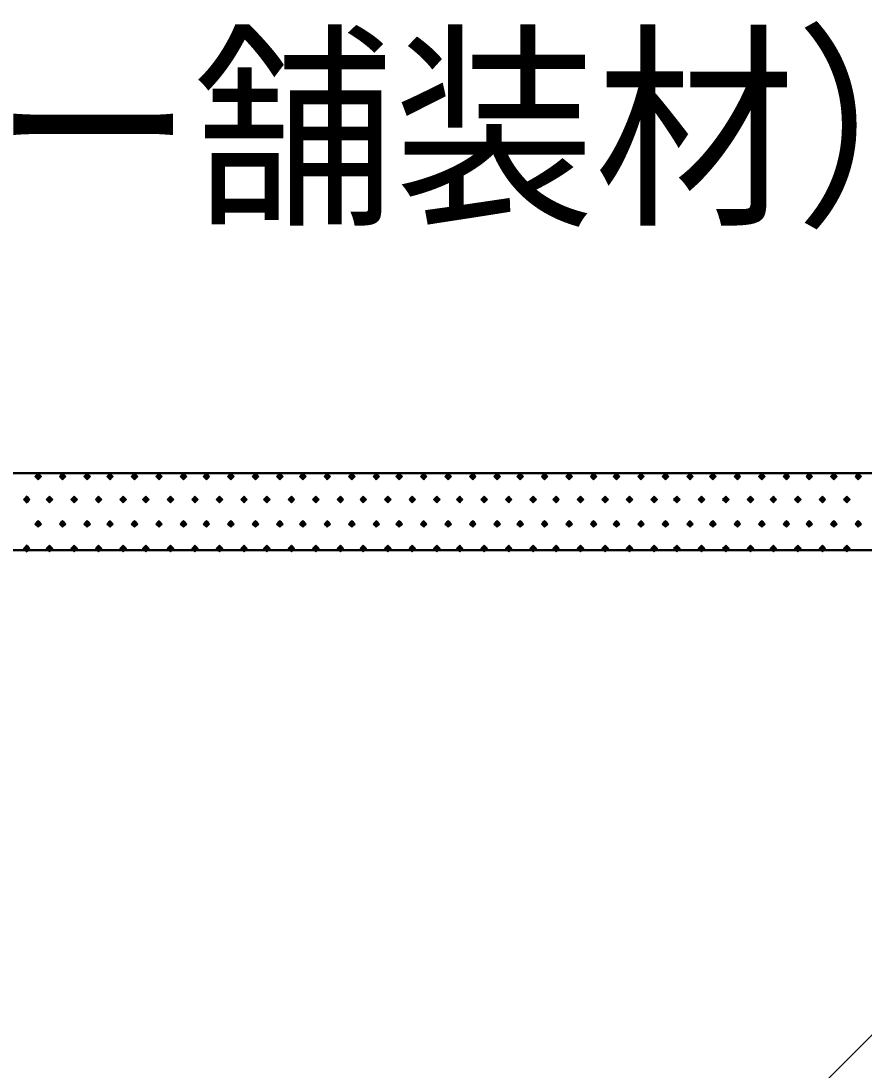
# Model space of a CAD drawing. Header units: millimetres. Extents: x 0 to 420, y 0 to 297.
# Drawn here: x 151.88 to 162.8, y 241.41 to 254.99 of the extents above; entities that cross this region are included whole.
import ezdxf
from ezdxf.enums import TextEntityAlignment as Align

# ---------------------------------------------------------------- set-up
doc = ezdxf.new("R2010")
doc.units = ezdxf.units.MM
doc.styles.add('kst32b', font='NotoSansJP-Variable.ttf')

msp = doc.modelspace()

# ---------------------------------------------------------------- hatches: boundary and pattern name
for points in [[(152.104, 249.132), (152.083, 249.111), (152.061, 249.089), (152.083, 249.068), (152.104, 249.047), (152.125, 249.068), (152.146, 249.089), (152.125, 249.111), (152.104, 249.132)], [(152.421, 249.132), (152.4, 249.111), (152.379, 249.089), (152.4, 249.068), (152.421, 249.047), (152.442, 249.068), (152.463, 249.089), (152.442, 249.111), (152.421, 249.132)], [(152.739, 249.132), (152.718, 249.111), (152.696, 249.089), (152.718, 249.068), (152.739, 249.047), (152.76, 249.068), (152.781, 249.089), (152.76, 249.111), (152.739, 249.132)], [(153.035, 249.132), (153.014, 249.111), (152.993, 249.089), (153.014, 249.068), (153.035, 249.047), (153.056, 249.068), (153.077, 249.089), (153.056, 249.111), (153.035, 249.132)], [(153.353, 249.132), (153.331, 249.111), (153.31, 249.089), (153.331, 249.068), (153.353, 249.047), (153.374, 249.068), (153.395, 249.089), (153.374, 249.111), (153.353, 249.132)], [(153.67, 249.132), (153.649, 249.111), (153.628, 249.089), (153.649, 249.068), (153.67, 249.047), (153.691, 249.068), (153.712, 249.089), (153.691, 249.111), (153.67, 249.132)], [(153.987, 249.132), (153.966, 249.111), (153.945, 249.089), (153.966, 249.068), (153.987, 249.047), (154.009, 249.068), (154.03, 249.089), (154.009, 249.111), (153.987, 249.132)], [(154.284, 249.132), (154.263, 249.111), (154.242, 249.089), (154.263, 249.068), (154.284, 249.047), (154.305, 249.068), (154.326, 249.089), (154.305, 249.111), (154.284, 249.132)], [(154.601, 249.132), (154.58, 249.111), (154.559, 249.089), (154.58, 249.068), (154.601, 249.047), (154.622, 249.068), (154.644, 249.089), (154.622, 249.111), (154.601, 249.132)], [(154.919, 249.132), (154.898, 249.111), (154.877, 249.089), (154.898, 249.068), (154.919, 249.047), (154.94, 249.068), (154.961, 249.089), (154.94, 249.111), (154.919, 249.132)], [(155.236, 249.132), (155.215, 249.111), (155.194, 249.089), (155.215, 249.068), (155.236, 249.047), (155.258, 249.068), (155.279, 249.089), (155.258, 249.111), (155.236, 249.132)], [(155.533, 249.132), (155.512, 249.111), (155.49, 249.089), (155.512, 249.068), (155.533, 249.047), (155.554, 249.068), (155.575, 249.089), (155.554, 249.111), (155.533, 249.132)], [(155.85, 249.132), (155.829, 249.111), (155.808, 249.089), (155.829, 249.068), (155.85, 249.047), (155.871, 249.068), (155.893, 249.089), (155.871, 249.111), (155.85, 249.132)], [(156.168, 249.132), (156.146, 249.111), (156.125, 249.089), (156.146, 249.068), (156.168, 249.047), (156.189, 249.068), (156.21, 249.089), (156.189, 249.111), (156.168, 249.132)], [(156.485, 249.132), (156.464, 249.111), (156.443, 249.089), (156.464, 249.068), (156.485, 249.047), (156.506, 249.068), (156.528, 249.089), (156.506, 249.111), (156.485, 249.132)], [(156.782, 249.132), (156.76, 249.111), (156.739, 249.089), (156.76, 249.068), (156.782, 249.047), (156.803, 249.068), (156.824, 249.089), (156.803, 249.111), (156.782, 249.132)], [(157.099, 249.132), (157.078, 249.111), (157.057, 249.089), (157.078, 249.068), (157.099, 249.047), (157.12, 249.068), (157.141, 249.089), (157.12, 249.111), (157.099, 249.132)], [(157.417, 249.132), (157.395, 249.111), (157.374, 249.089), (157.395, 249.068), (157.417, 249.047), (157.438, 249.068), (157.459, 249.089), (157.438, 249.111), (157.417, 249.132)], [(157.734, 249.132), (157.713, 249.111), (157.692, 249.089), (157.713, 249.068), (157.734, 249.047), (157.755, 249.068), (157.776, 249.089), (157.755, 249.111), (157.734, 249.132)], [(158.052, 249.132), (158.03, 249.111), (158.009, 249.089), (158.03, 249.068), (158.052, 249.047), (158.073, 249.068), (158.094, 249.089), (158.073, 249.111), (158.052, 249.132)], [(158.348, 249.132), (158.327, 249.111), (158.305, 249.089), (158.327, 249.068), (158.348, 249.047), (158.369, 249.068), (158.39, 249.089), (158.369, 249.111), (158.348, 249.132)], [(158.665, 249.132), (158.644, 249.111), (158.623, 249.089), (158.644, 249.068), (158.665, 249.047), (158.687, 249.068), (158.708, 249.089), (158.687, 249.111), (158.665, 249.132)], [(158.983, 249.132), (158.962, 249.111), (158.941, 249.089), (158.962, 249.068), (158.983, 249.047), (159.004, 249.068), (159.025, 249.089), (159.004, 249.111), (158.983, 249.132)], [(159.3, 249.132), (159.279, 249.111), (159.258, 249.089), (159.279, 249.068), (159.3, 249.047), (159.321, 249.068), (159.343, 249.089), (159.321, 249.111), (159.3, 249.132)], [(159.597, 249.132), (159.576, 249.111), (159.554, 249.089), (159.576, 249.068), (159.597, 249.047), (159.618, 249.068), (159.639, 249.089), (159.618, 249.111), (159.597, 249.132)], [(159.914, 249.132), (159.893, 249.111), (159.872, 249.089), (159.893, 249.068), (159.914, 249.047), (159.935, 249.068), (159.957, 249.089), (159.935, 249.111), (159.914, 249.132)], [(160.232, 249.132), (160.211, 249.111), (160.189, 249.089), (160.211, 249.068), (160.232, 249.047), (160.253, 249.068), (160.274, 249.089), (160.253, 249.111), (160.232, 249.132)], [(160.549, 249.132), (160.528, 249.111), (160.507, 249.089), (160.528, 249.068), (160.549, 249.047), (160.57, 249.068), (160.592, 249.089), (160.57, 249.111), (160.549, 249.132)], [(160.846, 249.132), (160.824, 249.111), (160.803, 249.089), (160.824, 249.068), (160.846, 249.047), (160.867, 249.068), (160.888, 249.089), (160.867, 249.111), (160.846, 249.132)], [(161.163, 249.132), (161.142, 249.111), (161.121, 249.089), (161.142, 249.068), (161.163, 249.047), (161.184, 249.068), (161.205, 249.089), (161.184, 249.111), (161.163, 249.132)], [(161.48, 249.132), (161.459, 249.111), (161.438, 249.089), (161.459, 249.068), (161.48, 249.047), (161.502, 249.068), (161.523, 249.089), (161.502, 249.111), (161.48, 249.132)], [(161.798, 249.132), (161.777, 249.111), (161.756, 249.089), (161.777, 249.068), (161.798, 249.047), (161.819, 249.068), (161.84, 249.089), (161.819, 249.111), (161.798, 249.132)], [(162.094, 249.132), (162.073, 249.111), (162.052, 249.089), (162.073, 249.068), (162.094, 249.047), (162.116, 249.068), (162.137, 249.089), (162.116, 249.111), (162.094, 249.132)], [(162.412, 249.132), (162.391, 249.111), (162.37, 249.089), (162.391, 249.068), (162.412, 249.047), (162.433, 249.068), (162.454, 249.089), (162.433, 249.111), (162.412, 249.132)], [(162.729, 249.132), (162.708, 249.111), (162.687, 249.089), (162.708, 249.068), (162.729, 249.047), (162.751, 249.068), (162.772, 249.089), (162.751, 249.111), (162.729, 249.132)], [(151.955, 248.835), (151.934, 248.814), (151.913, 248.793), (151.934, 248.772), (151.955, 248.751), (151.977, 248.772), (151.998, 248.793), (151.977, 248.814), (151.955, 248.835)], [(152.252, 248.835), (152.231, 248.814), (152.21, 248.793), (152.231, 248.772), (152.252, 248.751), (152.273, 248.772), (152.294, 248.793), (152.273, 248.814), (152.252, 248.835)], [(152.569, 248.835), (152.548, 248.814), (152.527, 248.793), (152.548, 248.772), (152.569, 248.751), (152.591, 248.772), (152.612, 248.793), (152.591, 248.814), (152.569, 248.835)], [(152.887, 248.835), (152.866, 248.814), (152.845, 248.793), (152.866, 248.772), (152.887, 248.751), (152.908, 248.772), (152.929, 248.793), (152.908, 248.814), (152.887, 248.835)], [(153.204, 248.835), (153.183, 248.814), (153.162, 248.793), (153.183, 248.772), (153.204, 248.751), (153.226, 248.772), (153.247, 248.793), (153.226, 248.814), (153.204, 248.835)], [(153.501, 248.835), (153.479, 248.814), (153.458, 248.793), (153.479, 248.772), (153.501, 248.751), (153.522, 248.772), (153.543, 248.793), (153.522, 248.814), (153.501, 248.835)], [(153.818, 248.835), (153.797, 248.814), (153.776, 248.793), (153.797, 248.772), (153.818, 248.751), (153.839, 248.772), (153.861, 248.793), (153.839, 248.814), (153.818, 248.835)], [(154.136, 248.835), (154.115, 248.814), (154.093, 248.793), (154.115, 248.772), (154.136, 248.751), (154.157, 248.772), (154.178, 248.793), (154.157, 248.814), (154.136, 248.835)], [(154.453, 248.835), (154.432, 248.814), (154.411, 248.793), (154.432, 248.772), (154.453, 248.751), (154.474, 248.772), (154.496, 248.793), (154.474, 248.814), (154.453, 248.835)], [(154.771, 248.835), (154.75, 248.814), (154.728, 248.793), (154.75, 248.772), (154.771, 248.751), (154.792, 248.772), (154.813, 248.793), (154.792, 248.814), (154.771, 248.835)], [(155.067, 248.835), (155.046, 248.814), (155.025, 248.793), (155.046, 248.772), (155.067, 248.751), (155.088, 248.772), (155.109, 248.793), (155.088, 248.814), (155.067, 248.835)], [(155.385, 248.835), (155.363, 248.814), (155.342, 248.793), (155.363, 248.772), (155.385, 248.751), (155.406, 248.772), (155.427, 248.793), (155.406, 248.814), (155.385, 248.835)], [(155.702, 248.835), (155.681, 248.814), (155.66, 248.793), (155.681, 248.772), (155.702, 248.751), (155.723, 248.772), (155.744, 248.793), (155.723, 248.814), (155.702, 248.835)], [(156.02, 248.835), (155.998, 248.814), (155.977, 248.793), (155.998, 248.772), (156.02, 248.751), (156.041, 248.772), (156.062, 248.793), (156.041, 248.814), (156.02, 248.835)], [(156.316, 248.835), (156.295, 248.814), (156.274, 248.793), (156.295, 248.772), (156.316, 248.751), (156.337, 248.772), (156.358, 248.793), (156.337, 248.814), (156.316, 248.835)], [(156.633, 248.835), (156.612, 248.814), (156.591, 248.793), (156.612, 248.772), (156.633, 248.751), (156.654, 248.772), (156.676, 248.793), (156.654, 248.814), (156.633, 248.835)], [(156.951, 248.835), (156.93, 248.814), (156.909, 248.793), (156.93, 248.772), (156.951, 248.751), (156.972, 248.772), (156.993, 248.793), (156.972, 248.814), (156.951, 248.835)], [(157.268, 248.835), (157.247, 248.814), (157.226, 248.793), (157.247, 248.772), (157.268, 248.751), (157.29, 248.772), (157.311, 248.793), (157.29, 248.814), (157.268, 248.835)], [(157.565, 248.835), (157.544, 248.814), (157.522, 248.793), (157.544, 248.772), (157.565, 248.751), (157.586, 248.772), (157.607, 248.793), (157.586, 248.814), (157.565, 248.835)], [(157.882, 248.835), (157.861, 248.814), (157.84, 248.793), (157.861, 248.772), (157.882, 248.751), (157.903, 248.772), (157.925, 248.793), (157.903, 248.814), (157.882, 248.835)], [(158.2, 248.835), (158.179, 248.814), (158.157, 248.793), (158.179, 248.772), (158.2, 248.751), (158.221, 248.772), (158.242, 248.793), (158.221, 248.814), (158.2, 248.835)], [(158.517, 248.835), (158.496, 248.814), (158.475, 248.793), (158.496, 248.772), (158.517, 248.751), (158.538, 248.772), (158.56, 248.793), (158.538, 248.814), (158.517, 248.835)], [(158.813, 248.835), (158.792, 248.814), (158.771, 248.793), (158.792, 248.772), (158.813, 248.751), (158.835, 248.772), (158.856, 248.793), (158.835, 248.814), (158.813, 248.835)], [(159.131, 248.835), (159.11, 248.814), (159.089, 248.793), (159.11, 248.772), (159.131, 248.751), (159.152, 248.772), (159.173, 248.793), (159.152, 248.814), (159.131, 248.835)], [(159.449, 248.835), (159.427, 248.814), (159.406, 248.793), (159.427, 248.772), (159.449, 248.751), (159.47, 248.772), (159.491, 248.793), (159.47, 248.814), (159.449, 248.835)], [(159.766, 248.835), (159.745, 248.814), (159.724, 248.793), (159.745, 248.772), (159.766, 248.751), (159.787, 248.772), (159.808, 248.793), (159.787, 248.814), (159.766, 248.835)], [(160.084, 248.835), (160.062, 248.814), (160.041, 248.793), (160.062, 248.772), (160.084, 248.751), (160.105, 248.772), (160.126, 248.793), (160.105, 248.814), (160.084, 248.835)], [(160.38, 248.835), (160.359, 248.814), (160.337, 248.793), (160.359, 248.772), (160.38, 248.751), (160.401, 248.772), (160.422, 248.793), (160.401, 248.814), (160.38, 248.835)], [(160.697, 248.835), (160.676, 248.814), (160.655, 248.793), (160.676, 248.772), (160.697, 248.751), (160.719, 248.772), (160.74, 248.793), (160.719, 248.814), (160.697, 248.835)], [(161.015, 248.835), (160.994, 248.814), (160.972, 248.793), (160.994, 248.772), (161.015, 248.751), (161.036, 248.772), (161.057, 248.793), (161.036, 248.814), (161.015, 248.835)], [(161.332, 248.835), (161.311, 248.814), (161.29, 248.793), (161.311, 248.772), (161.332, 248.751), (161.354, 248.772), (161.375, 248.793), (161.354, 248.814), (161.332, 248.835)], [(161.629, 248.835), (161.608, 248.814), (161.586, 248.793), (161.608, 248.772), (161.629, 248.751), (161.65, 248.772), (161.671, 248.793), (161.65, 248.814), (161.629, 248.835)], [(161.946, 248.835), (161.925, 248.814), (161.904, 248.793), (161.925, 248.772), (161.946, 248.751), (161.967, 248.772), (161.988, 248.793), (161.967, 248.814), (161.946, 248.835)], [(162.264, 248.835), (162.243, 248.814), (162.221, 248.793), (162.243, 248.772), (162.264, 248.751), (162.285, 248.772), (162.306, 248.793), (162.285, 248.814), (162.264, 248.835)], [(162.581, 248.835), (162.56, 248.814), (162.539, 248.793), (162.56, 248.772), (162.581, 248.751), (162.602, 248.772), (162.624, 248.793), (162.602, 248.814), (162.581, 248.835)], [(152.104, 248.518), (152.083, 248.497), (152.061, 248.475), (152.083, 248.454), (152.104, 248.433), (152.125, 248.454), (152.146, 248.475), (152.125, 248.497), (152.104, 248.518)], [(152.421, 248.518), (152.4, 248.497), (152.379, 248.475), (152.4, 248.454), (152.421, 248.433), (152.442, 248.454), (152.463, 248.475), (152.442, 248.497), (152.421, 248.518)], [(152.739, 248.518), (152.718, 248.497), (152.696, 248.475), (152.718, 248.454), (152.739, 248.433), (152.76, 248.454), (152.781, 248.475), (152.76, 248.497), (152.739, 248.518)], [(153.035, 248.518), (153.014, 248.497), (152.993, 248.475), (153.014, 248.454), (153.035, 248.433), (153.056, 248.454), (153.077, 248.475), (153.056, 248.497), (153.035, 248.518)], [(153.353, 248.518), (153.331, 248.497), (153.31, 248.475), (153.331, 248.454), (153.353, 248.433), (153.374, 248.454), (153.395, 248.475), (153.374, 248.497), (153.353, 248.518)], [(153.67, 248.518), (153.649, 248.497), (153.628, 248.475), (153.649, 248.454), (153.67, 248.433), (153.691, 248.454), (153.712, 248.475), (153.691, 248.497), (153.67, 248.518)], [(153.987, 248.518), (153.966, 248.497), (153.945, 248.475), (153.966, 248.454), (153.987, 248.433), (154.009, 248.454), (154.03, 248.475), (154.009, 248.497), (153.987, 248.518)], [(154.284, 248.518), (154.263, 248.497), (154.242, 248.475), (154.263, 248.454), (154.284, 248.433), (154.305, 248.454), (154.326, 248.475), (154.305, 248.497), (154.284, 248.518)], [(154.601, 248.518), (154.58, 248.497), (154.559, 248.475), (154.58, 248.454), (154.601, 248.433), (154.622, 248.454), (154.644, 248.475), (154.622, 248.497), (154.601, 248.518)], [(154.919, 248.518), (154.898, 248.497), (154.877, 248.475), (154.898, 248.454), (154.919, 248.433), (154.94, 248.454), (154.961, 248.475), (154.94, 248.497), (154.919, 248.518)], [(155.236, 248.518), (155.215, 248.497), (155.194, 248.475), (155.215, 248.454), (155.236, 248.433), (155.258, 248.454), (155.279, 248.475), (155.258, 248.497), (155.236, 248.518)], [(155.533, 248.518), (155.512, 248.497), (155.49, 248.475), (155.512, 248.454), (155.533, 248.433), (155.554, 248.454), (155.575, 248.475), (155.554, 248.497), (155.533, 248.518)], [(155.85, 248.518), (155.829, 248.497), (155.808, 248.475), (155.829, 248.454), (155.85, 248.433), (155.871, 248.454), (155.893, 248.475), (155.871, 248.497), (155.85, 248.518)], [(156.168, 248.518), (156.146, 248.497), (156.125, 248.475), (156.146, 248.454), (156.168, 248.433), (156.189, 248.454), (156.21, 248.475), (156.189, 248.497), (156.168, 248.518)], [(156.485, 248.518), (156.464, 248.497), (156.443, 248.475), (156.464, 248.454), (156.485, 248.433), (156.506, 248.454), (156.528, 248.475), (156.506, 248.497), (156.485, 248.518)], [(156.782, 248.518), (156.76, 248.497), (156.739, 248.475), (156.76, 248.454), (156.782, 248.433), (156.803, 248.454), (156.824, 248.475), (156.803, 248.497), (156.782, 248.518)], [(157.099, 248.518), (157.078, 248.497), (157.057, 248.475), (157.078, 248.454), (157.099, 248.433), (157.12, 248.454), (157.141, 248.475), (157.12, 248.497), (157.099, 248.518)], [(157.417, 248.518), (157.395, 248.497), (157.374, 248.475), (157.395, 248.454), (157.417, 248.433), (157.438, 248.454), (157.459, 248.475), (157.438, 248.497), (157.417, 248.518)], [(157.734, 248.518), (157.713, 248.497), (157.692, 248.475), (157.713, 248.454), (157.734, 248.433), (157.755, 248.454), (157.776, 248.475), (157.755, 248.497), (157.734, 248.518)], [(158.052, 248.518), (158.03, 248.497), (158.009, 248.475), (158.03, 248.454), (158.052, 248.433), (158.073, 248.454), (158.094, 248.475), (158.073, 248.497), (158.052, 248.518)], [(158.348, 248.518), (158.327, 248.497), (158.305, 248.475), (158.327, 248.454), (158.348, 248.433), (158.369, 248.454), (158.39, 248.475), (158.369, 248.497), (158.348, 248.518)], [(158.665, 248.518), (158.644, 248.497), (158.623, 248.475), (158.644, 248.454), (158.665, 248.433), (158.687, 248.454), (158.708, 248.475), (158.687, 248.497), (158.665, 248.518)], [(158.983, 248.518), (158.962, 248.497), (158.941, 248.475), (158.962, 248.454), (158.983, 248.433), (159.004, 248.454), (159.025, 248.475), (159.004, 248.497), (158.983, 248.518)], [(159.3, 248.518), (159.279, 248.497), (159.258, 248.475), (159.279, 248.454), (159.3, 248.433), (159.321, 248.454), (159.343, 248.475), (159.321, 248.497), (159.3, 248.518)], [(159.597, 248.518), (159.576, 248.497), (159.554, 248.475), (159.576, 248.454), (159.597, 248.433), (159.618, 248.454), (159.639, 248.475), (159.618, 248.497), (159.597, 248.518)], [(159.914, 248.518), (159.893, 248.497), (159.872, 248.475), (159.893, 248.454), (159.914, 248.433), (159.935, 248.454), (159.957, 248.475), (159.935, 248.497), (159.914, 248.518)], [(160.232, 248.518), (160.211, 248.497), (160.189, 248.475), (160.211, 248.454), (160.232, 248.433), (160.253, 248.454), (160.274, 248.475), (160.253, 248.497), (160.232, 248.518)], [(160.549, 248.518), (160.528, 248.497), (160.507, 248.475), (160.528, 248.454), (160.549, 248.433), (160.57, 248.454), (160.592, 248.475), (160.57, 248.497), (160.549, 248.518)], [(160.846, 248.518), (160.824, 248.497), (160.803, 248.475), (160.824, 248.454), (160.846, 248.433), (160.867, 248.454), (160.888, 248.475), (160.867, 248.497), (160.846, 248.518)], [(161.163, 248.518), (161.142, 248.497), (161.121, 248.475), (161.142, 248.454), (161.163, 248.433), (161.184, 248.454), (161.205, 248.475), (161.184, 248.497), (161.163, 248.518)], [(161.48, 248.518), (161.459, 248.497), (161.438, 248.475), (161.459, 248.454), (161.48, 248.433), (161.502, 248.454), (161.523, 248.475), (161.502, 248.497), (161.48, 248.518)], [(161.798, 248.518), (161.777, 248.497), (161.756, 248.475), (161.777, 248.454), (161.798, 248.433), (161.819, 248.454), (161.84, 248.475), (161.819, 248.497), (161.798, 248.518)], [(162.094, 248.518), (162.073, 248.497), (162.052, 248.475), (162.073, 248.454), (162.094, 248.433), (162.116, 248.454), (162.137, 248.475), (162.116, 248.497), (162.094, 248.518)], [(162.412, 248.518), (162.391, 248.497), (162.37, 248.475), (162.391, 248.454), (162.412, 248.433), (162.433, 248.454), (162.454, 248.475), (162.433, 248.497), (162.412, 248.518)], [(162.729, 248.518), (162.708, 248.497), (162.687, 248.475), (162.708, 248.454), (162.729, 248.433), (162.751, 248.454), (162.772, 248.475), (162.751, 248.497), (162.729, 248.518)], [(151.955, 248.2), (151.934, 248.179), (151.913, 248.158), (151.934, 248.137), (151.955, 248.116), (151.977, 248.137), (151.998, 248.158), (151.977, 248.179), (151.955, 248.2)], [(152.252, 248.2), (152.231, 248.179), (152.21, 248.158), (152.231, 248.137), (152.252, 248.116), (152.273, 248.137), (152.294, 248.158), (152.273, 248.179), (152.252, 248.2)], [(152.569, 248.2), (152.548, 248.179), (152.527, 248.158), (152.548, 248.137), (152.569, 248.116), (152.591, 248.137), (152.612, 248.158), (152.591, 248.179), (152.569, 248.2)], [(152.887, 248.2), (152.866, 248.179), (152.845, 248.158), (152.866, 248.137), (152.887, 248.116), (152.908, 248.137), (152.929, 248.158), (152.908, 248.179), (152.887, 248.2)], [(153.204, 248.2), (153.183, 248.179), (153.162, 248.158), (153.183, 248.137), (153.204, 248.116), (153.226, 248.137), (153.247, 248.158), (153.226, 248.179), (153.204, 248.2)], [(153.501, 248.2), (153.479, 248.179), (153.458, 248.158), (153.479, 248.137), (153.501, 248.116), (153.522, 248.137), (153.543, 248.158), (153.522, 248.179), (153.501, 248.2)], [(153.818, 248.2), (153.797, 248.179), (153.776, 248.158), (153.797, 248.137), (153.818, 248.116), (153.839, 248.137), (153.861, 248.158), (153.839, 248.179), (153.818, 248.2)], [(154.136, 248.2), (154.115, 248.179), (154.093, 248.158), (154.115, 248.137), (154.136, 248.116), (154.157, 248.137), (154.178, 248.158), (154.157, 248.179), (154.136, 248.2)], [(154.453, 248.2), (154.432, 248.179), (154.411, 248.158), (154.432, 248.137), (154.453, 248.116), (154.474, 248.137), (154.496, 248.158), (154.474, 248.179), (154.453, 248.2)], [(154.771, 248.2), (154.75, 248.179), (154.728, 248.158), (154.75, 248.137), (154.771, 248.116), (154.792, 248.137), (154.813, 248.158), (154.792, 248.179), (154.771, 248.2)], [(155.067, 248.2), (155.046, 248.179), (155.025, 248.158), (155.046, 248.137), (155.067, 248.116), (155.088, 248.137), (155.109, 248.158), (155.088, 248.179), (155.067, 248.2)], [(155.385, 248.2), (155.363, 248.179), (155.342, 248.158), (155.363, 248.137), (155.385, 248.116), (155.406, 248.137), (155.427, 248.158), (155.406, 248.179), (155.385, 248.2)], [(155.702, 248.2), (155.681, 248.179), (155.66, 248.158), (155.681, 248.137), (155.702, 248.116), (155.723, 248.137), (155.744, 248.158), (155.723, 248.179), (155.702, 248.2)], [(156.02, 248.2), (155.998, 248.179), (155.977, 248.158), (155.998, 248.137), (156.02, 248.116), (156.041, 248.137), (156.062, 248.158), (156.041, 248.179), (156.02, 248.2)], [(156.316, 248.2), (156.295, 248.179), (156.274, 248.158), (156.295, 248.137), (156.316, 248.116), (156.337, 248.137), (156.358, 248.158), (156.337, 248.179), (156.316, 248.2)], [(156.633, 248.2), (156.612, 248.179), (156.591, 248.158), (156.612, 248.137), (156.633, 248.116), (156.654, 248.137), (156.676, 248.158), (156.654, 248.179), (156.633, 248.2)], [(156.951, 248.2), (156.93, 248.179), (156.909, 248.158), (156.93, 248.137), (156.951, 248.116), (156.972, 248.137), (156.993, 248.158), (156.972, 248.179), (156.951, 248.2)], [(157.268, 248.2), (157.247, 248.179), (157.226, 248.158), (157.247, 248.137), (157.268, 248.116), (157.29, 248.137), (157.311, 248.158), (157.29, 248.179), (157.268, 248.2)], [(157.565, 248.2), (157.544, 248.179), (157.522, 248.158), (157.544, 248.137), (157.565, 248.116), (157.586, 248.137), (157.607, 248.158), (157.586, 248.179), (157.565, 248.2)], [(157.882, 248.2), (157.861, 248.179), (157.84, 248.158), (157.861, 248.137), (157.882, 248.116), (157.903, 248.137), (157.925, 248.158), (157.903, 248.179), (157.882, 248.2)], [(158.2, 248.2), (158.179, 248.179), (158.157, 248.158), (158.179, 248.137), (158.2, 248.116), (158.221, 248.137), (158.242, 248.158), (158.221, 248.179), (158.2, 248.2)], [(158.517, 248.2), (158.496, 248.179), (158.475, 248.158), (158.496, 248.137), (158.517, 248.116), (158.538, 248.137), (158.56, 248.158), (158.538, 248.179), (158.517, 248.2)], [(158.813, 248.2), (158.792, 248.179), (158.771, 248.158), (158.792, 248.137), (158.813, 248.116), (158.835, 248.137), (158.856, 248.158), (158.835, 248.179), (158.813, 248.2)], [(159.131, 248.2), (159.11, 248.179), (159.089, 248.158), (159.11, 248.137), (159.131, 248.116), (159.152, 248.137), (159.173, 248.158), (159.152, 248.179), (159.131, 248.2)], [(159.449, 248.2), (159.427, 248.179), (159.406, 248.158), (159.427, 248.137), (159.449, 248.116), (159.47, 248.137), (159.491, 248.158), (159.47, 248.179), (159.449, 248.2)], [(159.766, 248.2), (159.745, 248.179), (159.724, 248.158), (159.745, 248.137), (159.766, 248.116), (159.787, 248.137), (159.808, 248.158), (159.787, 248.179), (159.766, 248.2)], [(160.084, 248.2), (160.062, 248.179), (160.041, 248.158), (160.062, 248.137), (160.084, 248.116), (160.105, 248.137), (160.126, 248.158), (160.105, 248.179), (160.084, 248.2)], [(160.38, 248.2), (160.359, 248.179), (160.337, 248.158), (160.359, 248.137), (160.38, 248.116), (160.401, 248.137), (160.422, 248.158), (160.401, 248.179), (160.38, 248.2)], [(160.697, 248.2), (160.676, 248.179), (160.655, 248.158), (160.676, 248.137), (160.697, 248.116), (160.719, 248.137), (160.74, 248.158), (160.719, 248.179), (160.697, 248.2)], [(161.015, 248.2), (160.994, 248.179), (160.972, 248.158), (160.994, 248.137), (161.015, 248.116), (161.036, 248.137), (161.057, 248.158), (161.036, 248.179), (161.015, 248.2)], [(161.332, 248.2), (161.311, 248.179), (161.29, 248.158), (161.311, 248.137), (161.332, 248.116), (161.354, 248.137), (161.375, 248.158), (161.354, 248.179), (161.332, 248.2)], [(161.629, 248.2), (161.608, 248.179), (161.586, 248.158), (161.608, 248.137), (161.629, 248.116), (161.65, 248.137), (161.671, 248.158), (161.65, 248.179), (161.629, 248.2)], [(161.946, 248.2), (161.925, 248.179), (161.904, 248.158), (161.925, 248.137), (161.946, 248.116), (161.967, 248.137), (161.988, 248.158), (161.967, 248.179), (161.946, 248.2)], [(162.264, 248.2), (162.243, 248.179), (162.221, 248.158), (162.243, 248.137), (162.264, 248.116), (162.285, 248.137), (162.306, 248.158), (162.285, 248.179), (162.264, 248.2)], [(162.581, 248.2), (162.56, 248.179), (162.539, 248.158), (162.56, 248.137), (162.581, 248.116), (162.602, 248.137), (162.624, 248.158), (162.602, 248.179), (162.581, 248.2)]]:
    msp.add_hatch(color=7).paths.add_polyline_path(points)

# ---------------------------------------------------------------- linework, layer by layer
at = {"lineweight": 30}
for points in [[(134.747, 249.132), (169.757, 249.132)], [(134.747, 248.137), (169.757, 248.137)]]:
    msp.add_lwpolyline(points, dxfattribs=at)
at = {"lineweight": 0}
for points in [[(152.104, 249.132), (152.083, 249.111), (152.061, 249.089), (152.083, 249.068), (152.104, 249.047), (152.125, 249.068), (152.146, 249.089), (152.125, 249.111)], [(152.421, 249.132), (152.4, 249.111), (152.379, 249.089), (152.4, 249.068), (152.421, 249.047), (152.442, 249.068), (152.463, 249.089), (152.442, 249.111)], [(152.739, 249.132), (152.718, 249.111), (152.696, 249.089), (152.718, 249.068), (152.739, 249.047), (152.76, 249.068), (152.781, 249.089), (152.76, 249.111)], [(153.035, 249.132), (153.014, 249.111), (152.993, 249.089), (153.014, 249.068), (153.035, 249.047), (153.056, 249.068), (153.077, 249.089), (153.056, 249.111)], [(153.353, 249.132), (153.331, 249.111), (153.31, 249.089), (153.331, 249.068), (153.353, 249.047), (153.374, 249.068), (153.395, 249.089), (153.374, 249.111)], [(153.67, 249.132), (153.649, 249.111), (153.628, 249.089), (153.649, 249.068), (153.67, 249.047), (153.691, 249.068), (153.712, 249.089), (153.691, 249.111)], [(153.987, 249.132), (153.966, 249.111), (153.945, 249.089), (153.966, 249.068), (153.987, 249.047), (154.009, 249.068), (154.03, 249.089), (154.009, 249.111)], [(154.284, 249.132), (154.263, 249.111), (154.242, 249.089), (154.263, 249.068), (154.284, 249.047), (154.305, 249.068), (154.326, 249.089), (154.305, 249.111)], [(154.601, 249.132), (154.58, 249.111), (154.559, 249.089), (154.58, 249.068), (154.601, 249.047), (154.622, 249.068), (154.644, 249.089), (154.622, 249.111)], [(154.919, 249.132), (154.898, 249.111), (154.877, 249.089), (154.898, 249.068), (154.919, 249.047), (154.94, 249.068), (154.961, 249.089), (154.94, 249.111)], [(155.236, 249.132), (155.215, 249.111), (155.194, 249.089), (155.215, 249.068), (155.236, 249.047), (155.258, 249.068), (155.279, 249.089), (155.258, 249.111)], [(155.533, 249.132), (155.512, 249.111), (155.49, 249.089), (155.512, 249.068), (155.533, 249.047), (155.554, 249.068), (155.575, 249.089), (155.554, 249.111)], [(155.85, 249.132), (155.829, 249.111), (155.808, 249.089), (155.829, 249.068), (155.85, 249.047), (155.871, 249.068), (155.893, 249.089), (155.871, 249.111)], [(156.168, 249.132), (156.146, 249.111), (156.125, 249.089), (156.146, 249.068), (156.168, 249.047), (156.189, 249.068), (156.21, 249.089), (156.189, 249.111)], [(156.485, 249.132), (156.464, 249.111), (156.443, 249.089), (156.464, 249.068), (156.485, 249.047), (156.506, 249.068), (156.528, 249.089), (156.506, 249.111)], [(156.782, 249.132), (156.76, 249.111), (156.739, 249.089), (156.76, 249.068), (156.782, 249.047), (156.803, 249.068), (156.824, 249.089), (156.803, 249.111)], [(157.099, 249.132), (157.078, 249.111), (157.057, 249.089), (157.078, 249.068), (157.099, 249.047), (157.12, 249.068), (157.141, 249.089), (157.12, 249.111)], [(157.417, 249.132), (157.395, 249.111), (157.374, 249.089), (157.395, 249.068), (157.417, 249.047), (157.438, 249.068), (157.459, 249.089), (157.438, 249.111)], [(157.734, 249.132), (157.713, 249.111), (157.692, 249.089), (157.713, 249.068), (157.734, 249.047), (157.755, 249.068), (157.776, 249.089), (157.755, 249.111)], [(158.052, 249.132), (158.03, 249.111), (158.009, 249.089), (158.03, 249.068), (158.052, 249.047), (158.073, 249.068), (158.094, 249.089), (158.073, 249.111)], [(158.348, 249.132), (158.327, 249.111), (158.305, 249.089), (158.327, 249.068), (158.348, 249.047), (158.369, 249.068), (158.39, 249.089), (158.369, 249.111)], [(158.665, 249.132), (158.644, 249.111), (158.623, 249.089), (158.644, 249.068), (158.665, 249.047), (158.687, 249.068), (158.708, 249.089), (158.687, 249.111)], [(158.983, 249.132), (158.962, 249.111), (158.941, 249.089), (158.962, 249.068), (158.983, 249.047), (159.004, 249.068), (159.025, 249.089), (159.004, 249.111)], [(159.3, 249.132), (159.279, 249.111), (159.258, 249.089), (159.279, 249.068), (159.3, 249.047), (159.321, 249.068), (159.343, 249.089), (159.321, 249.111)], [(159.597, 249.132), (159.576, 249.111), (159.554, 249.089), (159.576, 249.068), (159.597, 249.047), (159.618, 249.068), (159.639, 249.089), (159.618, 249.111)], [(159.914, 249.132), (159.893, 249.111), (159.872, 249.089), (159.893, 249.068), (159.914, 249.047), (159.935, 249.068), (159.957, 249.089), (159.935, 249.111)], [(160.232, 249.132), (160.211, 249.111), (160.189, 249.089), (160.211, 249.068), (160.232, 249.047), (160.253, 249.068), (160.274, 249.089), (160.253, 249.111)], [(160.549, 249.132), (160.528, 249.111), (160.507, 249.089), (160.528, 249.068), (160.549, 249.047), (160.57, 249.068), (160.592, 249.089), (160.57, 249.111)], [(160.846, 249.132), (160.824, 249.111), (160.803, 249.089), (160.824, 249.068), (160.846, 249.047), (160.867, 249.068), (160.888, 249.089), (160.867, 249.111)], [(161.163, 249.132), (161.142, 249.111), (161.121, 249.089), (161.142, 249.068), (161.163, 249.047), (161.184, 249.068), (161.205, 249.089), (161.184, 249.111)], [(161.48, 249.132), (161.459, 249.111), (161.438, 249.089), (161.459, 249.068), (161.48, 249.047), (161.502, 249.068), (161.523, 249.089), (161.502, 249.111)], [(161.798, 249.132), (161.777, 249.111), (161.756, 249.089), (161.777, 249.068), (161.798, 249.047), (161.819, 249.068), (161.84, 249.089), (161.819, 249.111)], [(162.094, 249.132), (162.073, 249.111), (162.052, 249.089), (162.073, 249.068), (162.094, 249.047), (162.116, 249.068), (162.137, 249.089), (162.116, 249.111)], [(162.412, 249.132), (162.391, 249.111), (162.37, 249.089), (162.391, 249.068), (162.412, 249.047), (162.433, 249.068), (162.454, 249.089), (162.433, 249.111)], [(162.729, 249.132), (162.708, 249.111), (162.687, 249.089), (162.708, 249.068), (162.729, 249.047), (162.751, 249.068), (162.772, 249.089), (162.751, 249.111)], [(151.955, 248.835), (151.934, 248.814), (151.913, 248.793), (151.934, 248.772), (151.955, 248.751), (151.977, 248.772), (151.998, 248.793), (151.977, 248.814)], [(152.252, 248.835), (152.231, 248.814), (152.21, 248.793), (152.231, 248.772), (152.252, 248.751), (152.273, 248.772), (152.294, 248.793), (152.273, 248.814)], [(152.569, 248.835), (152.548, 248.814), (152.527, 248.793), (152.548, 248.772), (152.569, 248.751), (152.591, 248.772), (152.612, 248.793), (152.591, 248.814)], [(152.887, 248.835), (152.866, 248.814), (152.845, 248.793), (152.866, 248.772), (152.887, 248.751), (152.908, 248.772), (152.929, 248.793), (152.908, 248.814)], [(153.204, 248.835), (153.183, 248.814), (153.162, 248.793), (153.183, 248.772), (153.204, 248.751), (153.226, 248.772), (153.247, 248.793), (153.226, 248.814)], [(153.501, 248.835), (153.479, 248.814), (153.458, 248.793), (153.479, 248.772), (153.501, 248.751), (153.522, 248.772), (153.543, 248.793), (153.522, 248.814)], [(153.818, 248.835), (153.797, 248.814), (153.776, 248.793), (153.797, 248.772), (153.818, 248.751), (153.839, 248.772), (153.861, 248.793), (153.839, 248.814)], [(154.136, 248.835), (154.115, 248.814), (154.093, 248.793), (154.115, 248.772), (154.136, 248.751), (154.157, 248.772), (154.178, 248.793), (154.157, 248.814)], [(154.453, 248.835), (154.432, 248.814), (154.411, 248.793), (154.432, 248.772), (154.453, 248.751), (154.474, 248.772), (154.496, 248.793), (154.474, 248.814)], [(154.771, 248.835), (154.75, 248.814), (154.728, 248.793), (154.75, 248.772), (154.771, 248.751), (154.792, 248.772), (154.813, 248.793), (154.792, 248.814)], [(155.067, 248.835), (155.046, 248.814), (155.025, 248.793), (155.046, 248.772), (155.067, 248.751), (155.088, 248.772), (155.109, 248.793), (155.088, 248.814)], [(155.385, 248.835), (155.363, 248.814), (155.342, 248.793), (155.363, 248.772), (155.385, 248.751), (155.406, 248.772), (155.427, 248.793), (155.406, 248.814)], [(155.702, 248.835), (155.681, 248.814), (155.66, 248.793), (155.681, 248.772), (155.702, 248.751), (155.723, 248.772), (155.744, 248.793), (155.723, 248.814)], [(156.02, 248.835), (155.998, 248.814), (155.977, 248.793), (155.998, 248.772), (156.02, 248.751), (156.041, 248.772), (156.062, 248.793), (156.041, 248.814)], [(156.316, 248.835), (156.295, 248.814), (156.274, 248.793), (156.295, 248.772), (156.316, 248.751), (156.337, 248.772), (156.358, 248.793), (156.337, 248.814)], [(156.633, 248.835), (156.612, 248.814), (156.591, 248.793), (156.612, 248.772), (156.633, 248.751), (156.654, 248.772), (156.676, 248.793), (156.654, 248.814)], [(156.951, 248.835), (156.93, 248.814), (156.909, 248.793), (156.93, 248.772), (156.951, 248.751), (156.972, 248.772), (156.993, 248.793), (156.972, 248.814)], [(157.268, 248.835), (157.247, 248.814), (157.226, 248.793), (157.247, 248.772), (157.268, 248.751), (157.29, 248.772), (157.311, 248.793), (157.29, 248.814)], [(157.565, 248.835), (157.544, 248.814), (157.522, 248.793), (157.544, 248.772), (157.565, 248.751), (157.586, 248.772), (157.607, 248.793), (157.586, 248.814)], [(157.882, 248.835), (157.861, 248.814), (157.84, 248.793), (157.861, 248.772), (157.882, 248.751), (157.903, 248.772), (157.925, 248.793), (157.903, 248.814)], [(158.2, 248.835), (158.179, 248.814), (158.157, 248.793), (158.179, 248.772), (158.2, 248.751), (158.221, 248.772), (158.242, 248.793), (158.221, 248.814)], [(158.517, 248.835), (158.496, 248.814), (158.475, 248.793), (158.496, 248.772), (158.517, 248.751), (158.538, 248.772), (158.56, 248.793), (158.538, 248.814)], [(158.813, 248.835), (158.792, 248.814), (158.771, 248.793), (158.792, 248.772), (158.813, 248.751), (158.835, 248.772), (158.856, 248.793), (158.835, 248.814)], [(159.131, 248.835), (159.11, 248.814), (159.089, 248.793), (159.11, 248.772), (159.131, 248.751), (159.152, 248.772), (159.173, 248.793), (159.152, 248.814)], [(159.449, 248.835), (159.427, 248.814), (159.406, 248.793), (159.427, 248.772), (159.449, 248.751), (159.47, 248.772), (159.491, 248.793), (159.47, 248.814)], [(159.766, 248.835), (159.745, 248.814), (159.724, 248.793), (159.745, 248.772), (159.766, 248.751), (159.787, 248.772), (159.808, 248.793), (159.787, 248.814)], [(160.084, 248.835), (160.062, 248.814), (160.041, 248.793), (160.062, 248.772), (160.084, 248.751), (160.105, 248.772), (160.126, 248.793), (160.105, 248.814)], [(160.38, 248.835), (160.359, 248.814), (160.337, 248.793), (160.359, 248.772), (160.38, 248.751), (160.401, 248.772), (160.422, 248.793), (160.401, 248.814)], [(160.697, 248.835), (160.676, 248.814), (160.655, 248.793), (160.676, 248.772), (160.697, 248.751), (160.719, 248.772), (160.74, 248.793), (160.719, 248.814)], [(161.015, 248.835), (160.994, 248.814), (160.972, 248.793), (160.994, 248.772), (161.015, 248.751), (161.036, 248.772), (161.057, 248.793), (161.036, 248.814)], [(161.332, 248.835), (161.311, 248.814), (161.29, 248.793), (161.311, 248.772), (161.332, 248.751), (161.354, 248.772), (161.375, 248.793), (161.354, 248.814)], [(161.629, 248.835), (161.608, 248.814), (161.586, 248.793), (161.608, 248.772), (161.629, 248.751), (161.65, 248.772), (161.671, 248.793), (161.65, 248.814)], [(161.946, 248.835), (161.925, 248.814), (161.904, 248.793), (161.925, 248.772), (161.946, 248.751), (161.967, 248.772), (161.988, 248.793), (161.967, 248.814)], [(162.264, 248.835), (162.243, 248.814), (162.221, 248.793), (162.243, 248.772), (162.264, 248.751), (162.285, 248.772), (162.306, 248.793), (162.285, 248.814)], [(162.581, 248.835), (162.56, 248.814), (162.539, 248.793), (162.56, 248.772), (162.581, 248.751), (162.602, 248.772), (162.624, 248.793), (162.602, 248.814)], [(152.104, 248.518), (152.083, 248.497), (152.061, 248.475), (152.083, 248.454), (152.104, 248.433), (152.125, 248.454), (152.146, 248.475), (152.125, 248.497)], [(152.421, 248.518), (152.4, 248.497), (152.379, 248.475), (152.4, 248.454), (152.421, 248.433), (152.442, 248.454), (152.463, 248.475), (152.442, 248.497)], [(152.739, 248.518), (152.718, 248.497), (152.696, 248.475), (152.718, 248.454), (152.739, 248.433), (152.76, 248.454), (152.781, 248.475), (152.76, 248.497)], [(153.035, 248.518), (153.014, 248.497), (152.993, 248.475), (153.014, 248.454), (153.035, 248.433), (153.056, 248.454), (153.077, 248.475), (153.056, 248.497)], [(153.353, 248.518), (153.331, 248.497), (153.31, 248.475), (153.331, 248.454), (153.353, 248.433), (153.374, 248.454), (153.395, 248.475), (153.374, 248.497)], [(153.67, 248.518), (153.649, 248.497), (153.628, 248.475), (153.649, 248.454), (153.67, 248.433), (153.691, 248.454), (153.712, 248.475), (153.691, 248.497)], [(153.987, 248.518), (153.966, 248.497), (153.945, 248.475), (153.966, 248.454), (153.987, 248.433), (154.009, 248.454), (154.03, 248.475), (154.009, 248.497)], [(154.284, 248.518), (154.263, 248.497), (154.242, 248.475), (154.263, 248.454), (154.284, 248.433), (154.305, 248.454), (154.326, 248.475), (154.305, 248.497)], [(154.601, 248.518), (154.58, 248.497), (154.559, 248.475), (154.58, 248.454), (154.601, 248.433), (154.622, 248.454), (154.644, 248.475), (154.622, 248.497)], [(154.919, 248.518), (154.898, 248.497), (154.877, 248.475), (154.898, 248.454), (154.919, 248.433), (154.94, 248.454), (154.961, 248.475), (154.94, 248.497)], [(155.236, 248.518), (155.215, 248.497), (155.194, 248.475), (155.215, 248.454), (155.236, 248.433), (155.258, 248.454), (155.279, 248.475), (155.258, 248.497)], [(155.533, 248.518), (155.512, 248.497), (155.49, 248.475), (155.512, 248.454), (155.533, 248.433), (155.554, 248.454), (155.575, 248.475), (155.554, 248.497)], [(155.85, 248.518), (155.829, 248.497), (155.808, 248.475), (155.829, 248.454), (155.85, 248.433), (155.871, 248.454), (155.893, 248.475), (155.871, 248.497)], [(156.168, 248.518), (156.146, 248.497), (156.125, 248.475), (156.146, 248.454), (156.168, 248.433), (156.189, 248.454), (156.21, 248.475), (156.189, 248.497)], [(156.485, 248.518), (156.464, 248.497), (156.443, 248.475), (156.464, 248.454), (156.485, 248.433), (156.506, 248.454), (156.528, 248.475), (156.506, 248.497)], [(156.782, 248.518), (156.76, 248.497), (156.739, 248.475), (156.76, 248.454), (156.782, 248.433), (156.803, 248.454), (156.824, 248.475), (156.803, 248.497)], [(157.099, 248.518), (157.078, 248.497), (157.057, 248.475), (157.078, 248.454), (157.099, 248.433), (157.12, 248.454), (157.141, 248.475), (157.12, 248.497)], [(157.417, 248.518), (157.395, 248.497), (157.374, 248.475), (157.395, 248.454), (157.417, 248.433), (157.438, 248.454), (157.459, 248.475), (157.438, 248.497)], [(157.734, 248.518), (157.713, 248.497), (157.692, 248.475), (157.713, 248.454), (157.734, 248.433), (157.755, 248.454), (157.776, 248.475), (157.755, 248.497)], [(158.052, 248.518), (158.03, 248.497), (158.009, 248.475), (158.03, 248.454), (158.052, 248.433), (158.073, 248.454), (158.094, 248.475), (158.073, 248.497)], [(158.348, 248.518), (158.327, 248.497), (158.305, 248.475), (158.327, 248.454), (158.348, 248.433), (158.369, 248.454), (158.39, 248.475), (158.369, 248.497)], [(158.665, 248.518), (158.644, 248.497), (158.623, 248.475), (158.644, 248.454), (158.665, 248.433), (158.687, 248.454), (158.708, 248.475), (158.687, 248.497)], [(158.983, 248.518), (158.962, 248.497), (158.941, 248.475), (158.962, 248.454), (158.983, 248.433), (159.004, 248.454), (159.025, 248.475), (159.004, 248.497)], [(159.3, 248.518), (159.279, 248.497), (159.258, 248.475), (159.279, 248.454), (159.3, 248.433), (159.321, 248.454), (159.343, 248.475), (159.321, 248.497)], [(159.597, 248.518), (159.576, 248.497), (159.554, 248.475), (159.576, 248.454), (159.597, 248.433), (159.618, 248.454), (159.639, 248.475), (159.618, 248.497)], [(159.914, 248.518), (159.893, 248.497), (159.872, 248.475), (159.893, 248.454), (159.914, 248.433), (159.935, 248.454), (159.957, 248.475), (159.935, 248.497)], [(160.232, 248.518), (160.211, 248.497), (160.189, 248.475), (160.211, 248.454), (160.232, 248.433), (160.253, 248.454), (160.274, 248.475), (160.253, 248.497)], [(160.549, 248.518), (160.528, 248.497), (160.507, 248.475), (160.528, 248.454), (160.549, 248.433), (160.57, 248.454), (160.592, 248.475), (160.57, 248.497)], [(160.846, 248.518), (160.824, 248.497), (160.803, 248.475), (160.824, 248.454), (160.846, 248.433), (160.867, 248.454), (160.888, 248.475), (160.867, 248.497)], [(161.163, 248.518), (161.142, 248.497), (161.121, 248.475), (161.142, 248.454), (161.163, 248.433), (161.184, 248.454), (161.205, 248.475), (161.184, 248.497)], [(161.48, 248.518), (161.459, 248.497), (161.438, 248.475), (161.459, 248.454), (161.48, 248.433), (161.502, 248.454), (161.523, 248.475), (161.502, 248.497)], [(161.798, 248.518), (161.777, 248.497), (161.756, 248.475), (161.777, 248.454), (161.798, 248.433), (161.819, 248.454), (161.84, 248.475), (161.819, 248.497)], [(162.094, 248.518), (162.073, 248.497), (162.052, 248.475), (162.073, 248.454), (162.094, 248.433), (162.116, 248.454), (162.137, 248.475), (162.116, 248.497)], [(162.412, 248.518), (162.391, 248.497), (162.37, 248.475), (162.391, 248.454), (162.412, 248.433), (162.433, 248.454), (162.454, 248.475), (162.433, 248.497)], [(162.729, 248.518), (162.708, 248.497), (162.687, 248.475), (162.708, 248.454), (162.729, 248.433), (162.751, 248.454), (162.772, 248.475), (162.751, 248.497)], [(151.955, 248.2), (151.934, 248.179), (151.913, 248.158), (151.934, 248.137), (151.955, 248.116), (151.977, 248.137), (151.998, 248.158), (151.977, 248.179)], [(152.252, 248.2), (152.231, 248.179), (152.21, 248.158), (152.231, 248.137), (152.252, 248.116), (152.273, 248.137), (152.294, 248.158), (152.273, 248.179)], [(152.569, 248.2), (152.548, 248.179), (152.527, 248.158), (152.548, 248.137), (152.569, 248.116), (152.591, 248.137), (152.612, 248.158), (152.591, 248.179)], [(152.887, 248.2), (152.866, 248.179), (152.845, 248.158), (152.866, 248.137), (152.887, 248.116), (152.908, 248.137), (152.929, 248.158), (152.908, 248.179)], [(153.204, 248.2), (153.183, 248.179), (153.162, 248.158), (153.183, 248.137), (153.204, 248.116), (153.226, 248.137), (153.247, 248.158), (153.226, 248.179)], [(153.501, 248.2), (153.479, 248.179), (153.458, 248.158), (153.479, 248.137), (153.501, 248.116), (153.522, 248.137), (153.543, 248.158), (153.522, 248.179)], [(153.818, 248.2), (153.797, 248.179), (153.776, 248.158), (153.797, 248.137), (153.818, 248.116), (153.839, 248.137), (153.861, 248.158), (153.839, 248.179)], [(154.136, 248.2), (154.115, 248.179), (154.093, 248.158), (154.115, 248.137), (154.136, 248.116), (154.157, 248.137), (154.178, 248.158), (154.157, 248.179)], [(154.453, 248.2), (154.432, 248.179), (154.411, 248.158), (154.432, 248.137), (154.453, 248.116), (154.474, 248.137), (154.496, 248.158), (154.474, 248.179)], [(154.771, 248.2), (154.75, 248.179), (154.728, 248.158), (154.75, 248.137), (154.771, 248.116), (154.792, 248.137), (154.813, 248.158), (154.792, 248.179)], [(155.067, 248.2), (155.046, 248.179), (155.025, 248.158), (155.046, 248.137), (155.067, 248.116), (155.088, 248.137), (155.109, 248.158), (155.088, 248.179)], [(155.385, 248.2), (155.363, 248.179), (155.342, 248.158), (155.363, 248.137), (155.385, 248.116), (155.406, 248.137), (155.427, 248.158), (155.406, 248.179)], [(155.702, 248.2), (155.681, 248.179), (155.66, 248.158), (155.681, 248.137), (155.702, 248.116), (155.723, 248.137), (155.744, 248.158), (155.723, 248.179)], [(156.02, 248.2), (155.998, 248.179), (155.977, 248.158), (155.998, 248.137), (156.02, 248.116), (156.041, 248.137), (156.062, 248.158), (156.041, 248.179)], [(156.316, 248.2), (156.295, 248.179), (156.274, 248.158), (156.295, 248.137), (156.316, 248.116), (156.337, 248.137), (156.358, 248.158), (156.337, 248.179)], [(156.633, 248.2), (156.612, 248.179), (156.591, 248.158), (156.612, 248.137), (156.633, 248.116), (156.654, 248.137), (156.676, 248.158), (156.654, 248.179)], [(156.951, 248.2), (156.93, 248.179), (156.909, 248.158), (156.93, 248.137), (156.951, 248.116), (156.972, 248.137), (156.993, 248.158), (156.972, 248.179)], [(157.268, 248.2), (157.247, 248.179), (157.226, 248.158), (157.247, 248.137), (157.268, 248.116), (157.29, 248.137), (157.311, 248.158), (157.29, 248.179)], [(157.565, 248.2), (157.544, 248.179), (157.522, 248.158), (157.544, 248.137), (157.565, 248.116), (157.586, 248.137), (157.607, 248.158), (157.586, 248.179)], [(157.882, 248.2), (157.861, 248.179), (157.84, 248.158), (157.861, 248.137), (157.882, 248.116), (157.903, 248.137), (157.925, 248.158), (157.903, 248.179)], [(158.2, 248.2), (158.179, 248.179), (158.157, 248.158), (158.179, 248.137), (158.2, 248.116), (158.221, 248.137), (158.242, 248.158), (158.221, 248.179)], [(158.517, 248.2), (158.496, 248.179), (158.475, 248.158), (158.496, 248.137), (158.517, 248.116), (158.538, 248.137), (158.56, 248.158), (158.538, 248.179)], [(158.813, 248.2), (158.792, 248.179), (158.771, 248.158), (158.792, 248.137), (158.813, 248.116), (158.835, 248.137), (158.856, 248.158), (158.835, 248.179)], [(159.131, 248.2), (159.11, 248.179), (159.089, 248.158), (159.11, 248.137), (159.131, 248.116), (159.152, 248.137), (159.173, 248.158), (159.152, 248.179)], [(159.449, 248.2), (159.427, 248.179), (159.406, 248.158), (159.427, 248.137), (159.449, 248.116), (159.47, 248.137), (159.491, 248.158), (159.47, 248.179)], [(159.766, 248.2), (159.745, 248.179), (159.724, 248.158), (159.745, 248.137), (159.766, 248.116), (159.787, 248.137), (159.808, 248.158), (159.787, 248.179)], [(160.084, 248.2), (160.062, 248.179), (160.041, 248.158), (160.062, 248.137), (160.084, 248.116), (160.105, 248.137), (160.126, 248.158), (160.105, 248.179)], [(160.38, 248.2), (160.359, 248.179), (160.337, 248.158), (160.359, 248.137), (160.38, 248.116), (160.401, 248.137), (160.422, 248.158), (160.401, 248.179)], [(160.697, 248.2), (160.676, 248.179), (160.655, 248.158), (160.676, 248.137), (160.697, 248.116), (160.719, 248.137), (160.74, 248.158), (160.719, 248.179)], [(161.015, 248.2), (160.994, 248.179), (160.972, 248.158), (160.994, 248.137), (161.015, 248.116), (161.036, 248.137), (161.057, 248.158), (161.036, 248.179)], [(161.332, 248.2), (161.311, 248.179), (161.29, 248.158), (161.311, 248.137), (161.332, 248.116), (161.354, 248.137), (161.375, 248.158), (161.354, 248.179)], [(161.629, 248.2), (161.608, 248.179), (161.586, 248.158), (161.608, 248.137), (161.629, 248.116), (161.65, 248.137), (161.671, 248.158), (161.65, 248.179)], [(161.946, 248.2), (161.925, 248.179), (161.904, 248.158), (161.925, 248.137), (161.946, 248.116), (161.967, 248.137), (161.988, 248.158), (161.967, 248.179)], [(162.264, 248.2), (162.243, 248.179), (162.221, 248.158), (162.243, 248.137), (162.264, 248.116), (162.285, 248.137), (162.306, 248.158), (162.285, 248.179)], [(162.581, 248.2), (162.56, 248.179), (162.539, 248.158), (162.56, 248.137), (162.581, 248.116), (162.602, 248.137), (162.624, 248.158), (162.602, 248.179)]]:
    msp.add_lwpolyline(points, close=True, dxfattribs=at)
at = {"lineweight": 13}
msp.add_lwpolyline([(154.178, 233.13), (169.185, 248.137)], dxfattribs=at)

# ---------------------------------------------------------------- texts
at = {"style": 'kst32b'}
msp.add_text('（カラー舗装材）', height=2.0791, dxfattribs=at).set_placement((143.722, 252.561), (164.513, 252.561), align=Align.FIT)

doc.saveas('drawing.dxf')
